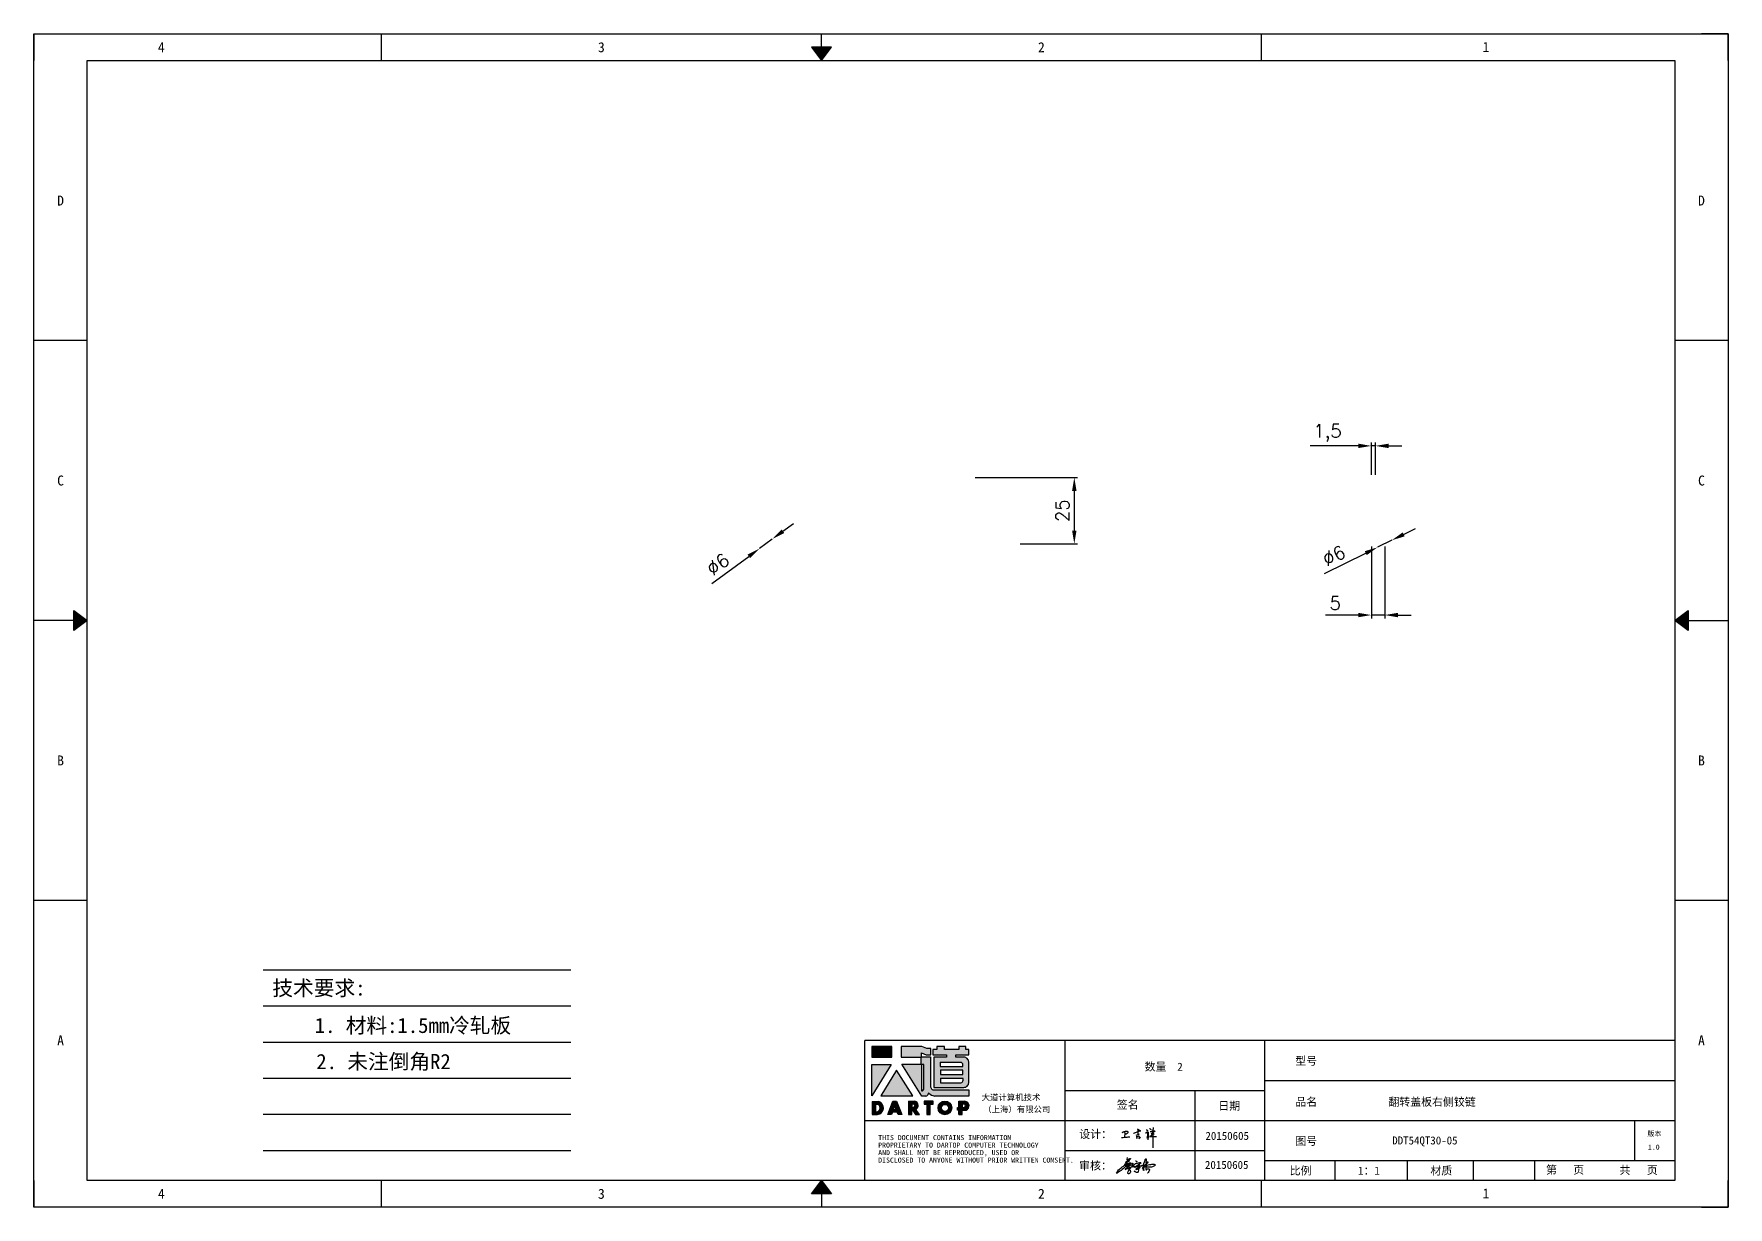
# Model space of a CAD drawing. Header units: millimetres. Extents: x 25928 to 50356, y -44172 to 20163.
# Drawn here: x 37550 to 38190, y -20400 to -19957 of the extents above; entities that cross this region are included whole.
import ezdxf
from ezdxf.enums import TextEntityAlignment as Align

# ---------------------------------------------------------------- set-up
doc = ezdxf.new("R2010")
doc.units = ezdxf.units.MM
doc.linetypes.add('DOT', pattern=[0.25, 0, -0.25])
doc.layers.add('4', color=7, linetype='Continuous')
doc.layers.add('print', color=30, linetype='Continuous')
doc.layers.add('dim', color=2, linetype='Continuous', lineweight=9)
doc.styles.add('Dartop', font='')
doc.styles.add('HZ', font='')
doc.styles.add('hzHT', font='simhei.ttf')
doc.styles.get("Standard").update_dxf_attribs({"font": 'txt', "bigfont": 'gbcbig.shx'})
doc.styles.get('Dartop').set_extended_font_data('FangSong_GB2312')
doc.styles.get('HZ').set_extended_font_data('SimSun')
doc.dimstyles.new('small', dxfattribs={"dimtxt": 5, "dimasz": 5, "dimexe": 1.25, "dimexo": 1, "dimgap": 2, "dimtad": 1, "dimtxsty": 'Standard', "dimcen": 2.5, "dimadec": 0, "dimazin": 0, "dimtfac": 1, "dimtmove": 0, "dimatfit": 3, "dimfxl": 0, "dimarcsym": 0})

# ---------------------------------------------------------------- blocks, each defined once
blk = doc.blocks.new('*D971')
at = {"layer": 'Defpoints', "color": 0}
for p in [(37828.58, -20147.43, 10.7), (37823.75, -20150.99, 10.7)]:
    blk.add_point(p, dxfattribs=at)
at = {"layer": 'dim', "color": 0, "lineweight": -2}
for p, q in [((37832.6, -20144.46), (37836.62, -20141.49)), ((37828.58, -20147.43), (37823.75, -20150.99)), ((37805.79, -20164.26), (37819.73, -20153.96))]:
    blk.add_line(p, q, dxfattribs=at)
at = {"layer": 'dim', "color": 0}
for points in [[(37832.1, -20143.79), (37833.1, -20145.13), (37828.58, -20147.43)], [(37819.24, -20153.29), (37820.23, -20154.63), (37823.75, -20150.99)]]:
    blk.add_solid(points, dxfattribs=at)
at = {"layer": 'dim', "color": 0, "insert": (37808.07, -20156.98), "char_height": 5, "attachment_point": 5, "rotation": 36.45241}
blk.add_mtext('∅6', dxfattribs=at)
blk = doc.blocks.new('*D972')
at = {"layer": 'Defpoints', "color": 0}
for p in [(37904.17, -20124.21, -10.8), (37921.17, -20149.21, -7.3), (37942.64, -20149.21)]:
    blk.add_point(p, dxfattribs=at)
at = {"layer": 'dim', "color": 0, "lineweight": -2}
for p, q in [((37905.17, -20124.21), (37943.89, -20124.21)), ((37942.64, -20129.21), (37942.64, -20144.21)), ((37922.17, -20149.21), (37943.89, -20149.21))]:
    blk.add_line(p, q, dxfattribs=at)
at = {"layer": 'dim', "color": 0}
for points in [[(37941.8, -20129.21), (37943.47, -20129.21), (37942.64, -20124.21)], [(37941.8, -20144.21), (37943.47, -20144.21), (37942.64, -20149.21)]]:
    blk.add_solid(points, dxfattribs=at)
at = {"layer": 'dim', "color": 0, "insert": (37938.14, -20136.71), "char_height": 5, "attachment_point": 5, "rotation": 90}
blk.add_mtext('25', dxfattribs=at)
blk = doc.blocks.new('*D973')
at = {"layer": 'Defpoints', "color": 0}
for p in [(38054.86, -20112.23), (38054.86, -20124.21, -674.27), (38056.36, -20124.21, -674.27)]:
    blk.add_point(p, dxfattribs=at)
at = {"layer": 'dim', "color": 0, "lineweight": -2}
for p, q in [((38049.86, -20112.23), (38031.69, -20112.23)), ((38054.86, -20123.21), (38054.86, -20110.98)), ((38056.36, -20112.23), (38054.86, -20112.23)), ((38056.36, -20123.21), (38056.36, -20110.98)), ((38061.36, -20112.23), (38066.36, -20112.23))]:
    blk.add_line(p, q, dxfattribs=at)
at = {"layer": 'dim', "color": 0}
for points in [[(38049.86, -20111.39), (38049.86, -20113.06), (38054.86, -20112.23)], [(38061.36, -20111.39), (38061.36, -20113.06), (38056.36, -20112.23)]]:
    blk.add_solid(points, dxfattribs=at)
at = {"layer": 'dim', "color": 0, "insert": (38038.27, -20107.31), "char_height": 5, "attachment_point": 5}
blk.add_mtext('1,5', dxfattribs=at)
blk = doc.blocks.new('*U862')
at = {"color": 254, "linetype": 'Continuous', "extrusion": (0, 0, -1)}
for points in [[(-17, 0.333), (-16.812, 0.25), (-17, 0.5)], [(-17, 0.333), (-17.188, 0.25), (-16.812, 0.25)], [(-17, 0.333), (-17, 0.5), (-17.188, 0.25)]]:
    blk.add_solid(points, dxfattribs=at)
blk = doc.blocks.new('*U861')
at = {"color": 254, "linetype": 'Continuous', "extrusion": (0, 0, -1)}
for points in [[(-33.167, 11), (-33, 11), (-33.25, 11.188)], [(-33.167, 11), (-33.25, 11.188), (-33.25, 10.812)], [(-33.167, 11), (-33.25, 10.812), (-33, 11)]]:
    blk.add_solid(points, dxfattribs=at)
blk = doc.blocks.new('*U863')
at = {"color": 254, "linetype": 'Continuous'}
for points in [[(17, 21.667), (17.188, 21.75), (16.812, 21.75)], [(17, 21.667), (16.812, 21.75), (17, 21.5)], [(17, 21.667), (17, 21.5), (17.188, 21.75)]]:
    blk.add_solid(points, dxfattribs=at)
blk = doc.blocks.new('*U860')
at = {"color": 254, "linetype": 'Continuous', "extrusion": (0, 0, -1)}
for points in [[(-0.833, 11), (-0.75, 10.812), (-0.75, 11.188)], [(-0.833, 11), (-0.75, 11.188), (-1, 11)], [(-0.833, 11), (-1, 11), (-0.75, 10.812)]]:
    blk.add_solid(points, dxfattribs=at)
blk = doc.blocks.new('dadao')
for p, q in [((48, 19.2), (44.9, 10.4)), ((44.9, 10.4), (51.2, 10.4)), ((51.2, 10.4), (48, 19.2))]:
    blk.add_line(p, q)
for points in [[(41.8, 121.6), (41.8, 143.7), (-0.4, 143.7), (-0.4, 121.6), (41.8, 121.6)], [(104.8, 122), (104.8, 130.3), (114.1, 126.3), (124.2, 126.3), (124.2, 139.6), (115.9, 139.6), (105.1, 143.9), (61.5, 143.9)], [(61.7, 144), (61.7, 121.3), (103.9, 121.3)], [(113.4, 38.7), (105.1, 38.7), (63, 106.5), (103.9, 106.5), (103.9, 120.9), (103.9, 121.3)], [(109.7, 53.6), (109.7, 106.2), (104.3, 106.2), (104.3, 50.4), (106.6, 50.4)], [(144.6, 94.4), (144.6, 84.8), (192, 84.8), (192, 94.1), (144.9, 94.1)], [(120.2, 45), (119.5, 45), (119.5, 44.6)], [(0, 28), (0, 0), (11.8, 0)], [(0.1, 28), (14, 28)], [(7.1, 21.8), (7.1, 6.1), (12, 6.1)], [(7.1, 21.8), (11.4, 21.8)], [(76.8, 28.2), (76.8, 0), (84.1, 0), (84.1, 11.1), (91.6, -0.1), (100.3, -0.1), (91.7, 11.1)], [(76.8, 28.2), (90.6, 28.2)], [(84, 22.7), (84, 15.3), (87.2, 15.3)], [(84, 22.7), (87.3, 22.7)], [(183.7, 0), (183.7, 9.6), (180.6, 9.6), (180.6, 14.9), (183.8, 14.9), (183.8, 28.1), (196.1, 28.1), (196.5, 28.1)], [(183.7, 0), (190.9, 0), (190.9, 9.6), (198.8, 9.6)], [(194.9, 22.3), (190.8, 22.3), (190.8, 15), (194.4, 15)]]:
    blk.add_lwpolyline(points)
blk.add_lwpolyline([(137.1, 144.2), (137.1, 137.9), (128.3, 137.9), (128.3, 126.5), (157.3, 126.5), (157.3, 121.5), (130.3, 121.5), (130.3, 57.5), (194.4, 57.5, 0.414214), (204.4, 67.5), (204.4, 111.3, 0.414214), (194.4, 121.3), (177.5, 121.3), (177.5, 126.3), (204.7, 126.3), (204.7, 137.7), (198.2, 137.7), (198.2, 143.9), (183.3, 143.9), (183.3, 138), (153, 138), (153, 144.2), (137.1, 144.2)], format="xyb", close=True)
for points in [[(104.8, 122), (123.4, 122), (123.4, 60, 0.414214), (131.4, 52), (204.8, 52), (204.8, 39.1), (131.7, 39.1)], [(144.3, 110.8), (144.3, 101.8), (192.3, 101.8), (192.3, 105.5, 0.414214), (187.3, 110.5), (144.3, 110.5)], [(144.6, 77), (144.6, 67.5), (187.6, 67.5, 0.414214), (192.6, 72.5), (192.6, 76.4), (144.6, 76.4)]]:
    blk.add_lwpolyline(points, format="xyb")
for points in [[(-0.3, 106.2), (40.4, 106.2), (-0.3, 39.7), (-0.3, 106.2)], [(51.7, 94.1), (18.4, 39.3), (86.2, 39.3)], [(43.8, 28.2), (51.8, 28.2), (62.6, -0.1), (55, -0.1), (53.2, 5), (42.9, 5), (41.1, 0), (33.6, 0)], [(110, 28.1), (110, 21.9), (116, 21.9), (116, -0.1), (123.2, -0.1), (123.2, 22), (129.2, 22), (129.2, 28.1), (110, 28.1)]]:
    blk.add_lwpolyline(points, close=True)
for radius in [14.5, 7.44]:
    blk.add_circle((154.2, 14.2), radius)
for centre, radius, start, end in [((99.2, 60.7), 12.6, 305.6399, 325.969), ((111.6, 46.7), 8.19, 282.9811, 347.6627), ((136, 61.7), 22.9, 226.7358, 259.3209), ((8.5, 13.9), 8.49, 294.2143, 69.7177), ((9.6, 14.2), 14.4, 278.6604, 72.3203), ((86.4, 19), 3.8, 282.527, 76.7196), ((88.6, 19.4), 8.95, 290.6073, 77.2124), ((193.7, 18.7), 3.8, 280.9891, 72.5513), ((195.7, 18.6), 9.51, 288.8959, 85.2442)]:
    blk.add_arc(centre, radius, start, end)
blk = doc.blocks.new('h')
for p, q in [((20768.1, -2360.9), (20773, -2359.1)), ((20769.5, -2366.9), (20769.8, -2370.6)), ((20769.8, -2370.6), (20770.9, -2378)), ((20770.9, -2378), (20771.5, -2370.6)), ((20772.4, -2369.3), (20774.9, -2367.8)), ((20773, -2359.1), (20784.1, -2355.2)), ((20773.3, -2331.8), (20775.3, -2338.7)), ((20789.1, -2340.9), (20773.5, -2331.9)), ((20775.3, -2338.7), (20775.6, -2351.2)), ((20775.6, -2351.2), (20775.5, -2357.3)), ((20782.2, -2369.2), (20780, -2377.1)), ((20780, -2377.1), (20788.3, -2371.3)), ((20780.1, -2366.4), (20780.8, -2366.4)), ((20781.9, -2367.4), (20782.2, -2369.2)), ((20845.7, -2343.5), (20848.4, -2353)), ((20848.9, -2370.3), (20847.9, -2424)), ((20848.4, -2353), (20848.9, -2370.3))]:
    blk.add_line(p, q)
for points in [[(20696.6, -2372.4, 0.002073), (20710.6, -2371.9, 0.016137), (20719.6, -2371.3, 0.008314), (20736.9, -2369.3)], [(20699.1, -2348.2, -0.029745), (20704.6, -2345.4, -0.046842), (20708.4, -2344.2, -0.00919), (20714.3, -2343, -0.018517), (20717.2, -2342.5, -0.037841), (20720.3, -2342.4, -0.039541), (20723.2, -2342.8, -0.149785), (20726, -2344.3, -0.204935), (20726.9, -2346.6, -0.074872), (20726.5, -2348.3, -0.061615), (20725.6, -2350.3, -0.034204), (20723.8, -2352.6, -0.045776), (20722.3, -2354.1, -0.054985), (20720.4, -2355.3, -0.036348), (20717.3, -2356.5, -0.067752), (20715.7, -2356.8, -0.043553), (20713.2, -2356.7)], [(20755, -2351.9, -0.024077), (20759.9, -2350.1, -0.013147), (20768.7, -2346.5, -0.00522), (20775.4, -2344.1, -0.018517), (20777.3, -2343.4, -0.008274), (20786.3, -2341, -0.039541), (20788.3, -2340.8, -0.079216), (20789.4, -2341, -0.204935)], [(20813.5, -2350.1, 0.007348), (20815.9, -2348.7, 0.008421), (20818, -2347.3, 0.009459), (20819.7, -2346.2, -0.016325), (20820.7, -2345.5, -0.173771), (20821.8, -2345.3, -0.085159), (20823.9, -2346, -0.125883), (20826, -2347.9, -0.160659), (20826.6, -2350.1, -0.010447), (20826.5, -2352.3, -0.008247), (20826.2, -2355.1, -0.002698), (20825.3, -2374, 0.001562), (20823.9, -2383.7, 0.016137)], [(20816.8, -2335, -0.053561), (20819.6, -2336.1, -0.075272), (20821.3, -2337.3, -0.005295), (20822.5, -2338.5, -0.009337), (20823.1, -2339.1, -0.026146), (20823.7, -2339.8, -0.016644), (20824.5, -2340.9)], [(20832.1, -2329.2, -0.053561), (20834.9, -2330.3, -0.075272), (20836.7, -2331.5, -0.005295), (20837.8, -2332.6, -0.009337), (20838.5, -2333.3, -0.026146), (20839, -2334, -0.016644), (20839.8, -2335.1)], [(20836, -2343.7, -0.02797), (20842.1, -2342.6, -0.048868), (20845.6, -2342.2, -0.00919), (20851.1, -2341.4, -0.018517), (20853.9, -2341.1, -0.037841), (20856.7, -2341.2, -0.039541), (20859.4, -2341.6, -0.018282), (20840.6, -2354.7, -0.000937)], [(20847.6, -2340.2, 0.021784), (20849.6, -2335.9, 0.028296), (20850.8, -2332.4, 0.008136), (20851.9, -2328.2, 0.028913), (20852.2, -2327, 0.08193), (20852.1, -2325.9, 0.075058), (20851.7, -2324.7, 0.275043)]]:
    blk.add_lwpolyline(points, format="xyb")
for points in [[(20711.3, -2343.5), (20711.3, -2343.5), (20711.5, -2355.8), (20710.7, -2368), (20710.6, -2371.9)], [(20821.5, -2350.6), (20822.4, -2359.2), (20822.2, -2364.9), (20821.7, -2369), (20821.3, -2376.3), (20823.6, -2368.5), (20827.2, -2366.3), (20829.5, -2366.3)], [(20840.6, -2354.7), (20850, -2354.7), (20855, -2354.3), (20845.9, -2361.1), (20840.5, -2364), (20833, -2367.5), (20863.2, -2367.4), (20865.9, -2367.3)]]:
    blk.add_lwpolyline(points)
for centre, radius, start, end in [((20773.7, -2371.2), 2.3, 121.9907, 163.60158), ((20787.5, -2406), 40.3, 100.61827, 108.24823), ((20780.8, -2367.6), 1.15, 9.4675, 90)]:
    blk.add_arc(centre, radius, start, end)
blk = doc.blocks.new('*D976')
at = {"layer": 'Defpoints', "color": 0}
for p in [(38054.86, -20149.21, -664.09), (38059.86, -20149.21, -664.09), (38054.86, -20176.13)]:
    blk.add_point(p, dxfattribs=at)
at = {"layer": 'dim', "color": 0, "lineweight": -2}
for p, q in [((38054.86, -20150.21), (38054.86, -20177.38)), ((38059.86, -20150.21), (38059.86, -20177.38)), ((38049.86, -20176.13), (38037.52, -20176.13)), ((38059.86, -20176.13), (38054.86, -20176.13)), ((38064.86, -20176.13), (38069.86, -20176.13))]:
    blk.add_line(p, q, dxfattribs=at)
at = {"layer": 'dim', "color": 0}
for points in [[(38049.86, -20175.3), (38049.86, -20176.96), (38054.86, -20176.13)], [(38064.86, -20175.3), (38064.86, -20176.96), (38059.86, -20176.13)]]:
    blk.add_solid(points, dxfattribs=at)
at = {"layer": 'dim', "color": 0, "insert": (38041.19, -20171.63), "char_height": 5, "attachment_point": 5}
blk.add_mtext('5', dxfattribs=at)
blk = doc.blocks.new('*D977')
at = {"layer": 'Defpoints', "color": 0}
for p in [(38062.54, -20147.88, -747.09), (38057.17, -20150.54, -747.09)]:
    blk.add_point(p, dxfattribs=at)
at = {"layer": 'dim', "color": 0, "lineweight": -2}
for p, q in [((38062.54, -20147.88), (38057.17, -20150.54)), ((38067.02, -20145.65), (38071.5, -20143.43)), ((38037.16, -20160.47), (38052.69, -20152.77))]:
    blk.add_line(p, q, dxfattribs=at)
at = {"layer": 'dim', "color": 0}
for points in [[(38066.65, -20144.91), (38067.39, -20146.4), (38062.54, -20147.88)], [(38052.32, -20152.02), (38053.06, -20153.51), (38057.17, -20150.54)]]:
    blk.add_solid(points, dxfattribs=at)
at = {"layer": 'dim', "color": 0, "insert": (38040.69, -20153.7), "char_height": 5, "attachment_point": 5, "rotation": 26.39106}
blk.add_mtext('∅6', dxfattribs=at)
blk = doc.blocks.new('CAIYUQIANG')
for p, q in [((27648.2, -25062.5), (27649.9, -25061)), ((27649.9, -25061), (27651.9, -25059.4)), ((27651.9, -25059.4), (27654.7, -25057.2)), ((27654.7, -25057.2), (27656.5, -25055.9)), ((27656.5, -25055.9), (27658.3, -25054.6)), ((27659.8, -25060.4), (27656.6, -25063.3)), ((27658.3, -25054.6), (27659.6, -25053.7)), ((27659.6, -25053.7), (27662.2, -25052.1)), ((27660.6, -25059.8), (27659.8, -25060.4)), ((27663.6, -25056.9), (27660.6, -25059.8)), ((27662.2, -25052.1), (27664.9, -25050.5)), ((27662.9, -25048.8), (27669.7, -25045.8)), ((27663.2, -25048.6), (27662.9, -25048.8)), ((27663.6, -25048.1), (27663.2, -25048.6)), ((27665.3, -25046.6), (27663.6, -25048.1)), ((27666.3, -25053.5), (27663.6, -25056.9)), ((27664.9, -25050.5), (27668.5, -25048.7)), ((27667.5, -25060.4), (27664.9, -25062)), ((27667.4, -25044.9), (27665.3, -25046.6)), ((27675.7, -25037.4), (27665.9, -25043)), ((27665.9, -25043), (27677.3, -25038.1)), ((27668.2, -25051.4), (27666.3, -25053.5)), ((27670.6, -25042.2), (27667.4, -25044.9)), ((27670.3, -25058.4), (27667.5, -25060.4)), ((27667.7, -25061.6), (27670.5, -25060.2)), ((27670.9, -25048.6), (27668.2, -25051.4)), ((27668.5, -25048.7), (27673.6, -25046.3)), ((27668.6, -25056), (27674.9, -25053.6)), ((27672.1, -25054.2), (27668.6, -25056)), ((27670.4, -25028.6), (27669.5, -25034.5)), ((27669.5, -25034.5), (27670.5, -25036.5)), ((27669.7, -25045.8), (27671.3, -25045.2)), ((27672, -25057.1), (27670.3, -25058.4)), ((27670.5, -25036.5), (27674.7, -25033.4)), ((27670.5, -25060.2), (27673.3, -25059)), ((27677.3, -25038.1), (27670.6, -25042.2)), ((27671.5, -25047.3), (27670.9, -25048.6)), ((27671.2, -25051), (27679.4, -25049.8)), ((27674.1, -25050.1), (27671.2, -25051)), ((27671.3, -25045.2), (27672.1, -25045.7)), ((27672.1, -25046.2), (27671.5, -25047.3)), ((27672.5, -25060.1), (27671.9, -25060.4)), ((27671.9, -25060.4), (27674.3, -25061.5)), ((27673.8, -25055.8), (27672, -25057.1)), ((27672.1, -25045.7), (27672.1, -25046.2)), ((27675.9, -25052.3), (27672.1, -25054.2)), ((27673.8, -25059.6), (27672.5, -25060.1)), ((27673.3, -25059), (27675.5, -25058)), ((27673.6, -25046.3), (27677.4, -25044.5)), ((27676.2, -25054), (27673.8, -25055.8)), ((27675.2, -25059.1), (27673.8, -25059.6)), ((27676.5, -25048.8), (27674.1, -25050.1)), ((27674.7, -25033.4), (27678, -25031.9)), ((27674.9, -25053.6), (27676.8, -25053.2)), ((27677.8, -25058), (27675.2, -25059.1)), ((27675.5, -25058), (27677.9, -25056.9)), ((27679.9, -25033), (27675.7, -25037.4)), ((27678.6, -25051.7), (27675.9, -25052.3)), ((27677.2, -25053.4), (27676.2, -25054)), ((27679.1, -25047.4), (27676.5, -25048.8)), ((27676.8, -25053.2), (27677.2, -25053.4)), ((27677.4, -25044.5), (27680, -25043.8)), ((27677.5, -25061.9), (27679.6, -25059.6)), ((27679, -25057.7), (27677.8, -25058)), ((27677.9, -25056.9), (27680, -25056.9)), ((27678, -25031.9), (27679.7, -25031.6)), ((27683.3, -25050.5), (27678.6, -25051.7)), ((27680, -25057.5), (27679, -25057.7)), ((27680.6, -25045.9), (27679.1, -25047.4)), ((27679.4, -25049.8), (27681.5, -25049.6)), ((27679.6, -25059.6), (27680.6, -25058.4)), ((27679.7, -25031.6), (27680.1, -25032.2)), ((27680.1, -25032.2), (27679.9, -25033)), ((27680, -25043.8), (27681.2, -25043.8)), ((27680, -25056.9), (27680.5, -25057.1)), ((27680.5, -25057.1), (27680, -25057.5)), ((27681.2, -25044.7), (27680.6, -25045.9)), ((27680.6, -25058.4), (27681.3, -25057.6)), ((27681.2, -25043.8), (27681.2, -25044.7)), ((27681.3, -25057.6), (27682.9, -25055.7)), ((27681.5, -25049.6), (27682.7, -25049.7)), ((27682.7, -25049.7), (27683.3, -25050.5)), ((27682.9, -25055.7), (27683.9, -25054.7)), ((27683.9, -25054.7), (27684.6, -25054)), ((27684.6, -25054), (27685.6, -25053.1)), ((27685.6, -25053.1), (27686, -25048.7)), ((27686, -25048.7), (27686.1, -25046.8)), ((27686.1, -25046.8), (27686.2, -25045.4)), ((27686.2, -25045.4), (27686.3, -25045)), ((27686.3, -25045), (27686.6, -25045)), ((27686.6, -25045), (27686.7, -25045.1)), ((27686.7, -25045.1), (27686.9, -25049.2)), ((27686.9, -25049.2), (27686.9, -25051.7)), ((27686.9, -25051.7), (27686.9, -25054.8)), ((27686.9, -25054.8), (27686.9, -25055.8)), ((27686.9, -25055.8), (27687, -25056.5)), ((27687, -25056.5), (27687.2, -25056.9)), ((27687.2, -25056.9), (27687.5, -25056.9)), ((27687.5, -25056.9), (27687.8, -25056.5)), ((27687.8, -25056.5), (27688, -25055.9)), ((27688, -25055.9), (27688.6, -25054.6)), ((27688.6, -25054.6), (27689.1, -25053.3)), ((27689.1, -25053.3), (27689.5, -25052.1)), ((27689.5, -25052.1), (27690.2, -25050.1)), ((27690.2, -25050.1), (27690.5, -25049.4)), ((27690.5, -25049.4), (27691.2, -25048.7)), ((27691.2, -25048.7), (27693.8, -25046.9)), ((27692.5, -25055.7), (27691.9, -25055.8)), ((27691.9, -25055.8), (27691.9, -25056.2)), ((27691.9, -25056.2), (27693.4, -25056.2)), ((27693.9, -25055.2), (27692.5, -25055.7)), ((27693.4, -25056.2), (27695.2, -25055.9)), ((27693.8, -25046.9), (27694.7, -25046.4)), ((27697.3, -25053.7), (27693.9, -25055.2)), ((27694.7, -25046.4), (27695.8, -25045.9)), ((27695.2, -25055.9), (27696.4, -25055.5)), ((27696.5, -25061.2), (27695.5, -25062.1)), ((27695.8, -25045.9), (27698.2, -25045)), ((27696.4, -25055.5), (27698.6, -25054.5)), ((27698, -25059.9), (27696.5, -25061.2)), ((27700.1, -25052.2), (27697.3, -25053.7)), ((27700.7, -25057.4), (27698, -25059.9)), ((27698.2, -25045), (27699.9, -25044.7)), ((27698.6, -25054.5), (27700.1, -25053.8)), ((27698.7, -25062.4), (27701.9, -25060.7)), ((27699.9, -25044.7), (27702.8, -25044)), ((27703.1, -25050.1), (27700.1, -25052.2)), ((27700.1, -25053.8), (27701.4, -25053.2)), ((27703.2, -25055.4), (27700.7, -25057.4)), ((27701.4, -25053.2), (27703, -25052.5)), ((27701.9, -25060.7), (27705, -25058.6)), ((27702.8, -25044), (27704.8, -25043.7)), ((27703, -25052.5), (27704.6, -25051.8)), ((27703.4, -25059.2), (27703, -25063.9)), ((27705.3, -25048.2), (27703.1, -25050.1)), ((27705.1, -25053.8), (27703.2, -25055.4)), ((27703.5, -25058.1), (27703.4, -25059.2)), ((27703.9, -25057), (27703.5, -25058.1)), ((27704.3, -25056.3), (27703.9, -25057)), ((27704.9, -25055.3), (27704.3, -25056.3)), ((27704.6, -25051.8), (27705.9, -25051.1)), ((27704.8, -25043.7), (27707, -25043.4)), ((27705.1, -25055), (27704.9, -25055.3)), ((27705, -25058.6), (27706.4, -25057.7)), ((27706, -25052.8), (27705.1, -25053.8)), ((27706.3, -25055), (27705.1, -25055)), ((27708, -25045.9), (27705.3, -25048.2)), ((27705.9, -25051.1), (27706.4, -25051.1)), ((27706.6, -25051.6), (27706, -25052.8)), ((27706.8, -25055.3), (27706.3, -25055)), ((27706.4, -25051.1), (27706.6, -25051.6)), ((27706.4, -25057.7), (27707.4, -25057)), ((27707.5, -25055.8), (27706.8, -25055.3)), ((27707, -25043.4), (27708, -25043.4)), ((27707.4, -25057), (27707.8, -25056.8)), ((27707.8, -25056.8), (27707.5, -25055.8)), ((27708, -25043.4), (27709, -25043.5)), ((27710.1, -25044), (27708, -25045.9)), ((27709, -25043.5), (27709.7, -25043.8)), ((27709.7, -25043.8), (27710.1, -25044)), ((27710, -25054.2), (27711.2, -25052.7)), ((27711.2, -25052.7), (27712.6, -25051.4)), ((27712.6, -25051.4), (27713.4, -25050.9)), ((27713.4, -25050.9), (27714.2, -25050.8)), ((27713.7, -25060.6), (27714.5, -25059.1)), ((27714, -25059.3), (27713.7, -25060.1)), ((27713.7, -25060.1), (27713.7, -25060.6)), ((27714.3, -25058.6), (27714, -25059.3)), ((27714.2, -25050.8), (27715, -25050.8)), ((27715, -25056.9), (27714.3, -25058.6)), ((27714.5, -25059.1), (27715.1, -25058.3)), ((27715, -25050.8), (27715.4, -25050.8)), ((27715.5, -25055.4), (27715, -25056.9)), ((27715.1, -25058.3), (27715.6, -25057.9)), ((27715.4, -25050.8), (27715.6, -25051)), ((27715.9, -25053.9), (27715.5, -25055.4)), ((27715.6, -25051), (27715.8, -25051.2)), ((27715.6, -25057.9), (27716.2, -25057.8)), ((27715.8, -25051.2), (27715.9, -25051.2)), ((27715.9, -25051.2), (27716, -25051.4)), ((27716, -25053.3), (27715.9, -25053.9)), ((27716, -25051.4), (27716, -25051.4)), ((27716, -25051.4), (27716, -25051.5)), ((27716, -25051.5), (27716.1, -25051.6)), ((27716.1, -25052.4), (27716, -25053.3)), ((27716.1, -25051.6), (27716.1, -25051.8)), ((27716.1, -25051.8), (27716.1, -25052.4)), ((27716.2, -25057.8), (27716.9, -25057.9)), ((27716.8, -25062.6), (27717, -25060.1)), ((27716.9, -25057.9), (27717.2, -25058.1)), ((27717, -25060.1), (27717.1, -25058.6)), ((27717.1, -25058.6), (27717.2, -25057.5)), ((27717.2, -25057.5), (27717.7, -25052.4)), ((27717.2, -25058.1), (27717.6, -25058.7)), ((27717.6, -25058.7), (27717.6, -25060.8)), ((27717.6, -25060.8), (27717.6, -25062.5)), ((27717.7, -25050), (27718.5, -25046)), ((27717.7, -25052.4), (27717.7, -25050)), ((27718.5, -25046), (27720.2, -25040.9)), ((27719, -25056.7), (27720.6, -25055.2)), ((27719, -25056.7), (27720.6, -25055.4)), ((27720.6, -25055.4), (27719, -25056.7)), ((27719.4, -25056.1), (27719, -25056.7)), ((27720.3, -25054.8), (27719.4, -25056.1)), ((27720.2, -25040.9), (27720.7, -25039.5)), ((27721, -25053.7), (27720.3, -25054.8)), ((27720.6, -25055.2), (27721.9, -25054.1)), ((27720.7, -25039.5), (27721.2, -25038)), ((27722.6, -25051.2), (27721, -25053.7)), ((27721.2, -25038), (27721.6, -25036.6)), ((27721.6, -25036.6), (27722.4, -25034.9)), ((27721.8, -25052.4), (27722.1, -25051.2)), ((27721.9, -25054.1), (27721.8, -25052.4)), ((27721.9, -25054.1), (27723.5, -25052.8)), ((27722.2, -25054.5), (27721.9, -25054.1)), ((27722.1, -25051.2), (27722.6, -25049.3)), ((27723.2, -25055.7), (27722.2, -25054.5)), ((27722.4, -25034.9), (27723.3, -25033.3)), ((27722.6, -25049.3), (27723.4, -25048.2)), ((27723.9, -25049.1), (27722.6, -25051.2)), ((27725.1, -25056.1), (27723.2, -25055.7)), ((27723.3, -25033.3), (27723.8, -25032.7)), ((27723.4, -25048.2), (27724, -25048.2)), ((27723.5, -25052.8), (27725.7, -25051.8)), ((27723.8, -25032.7), (27724.4, -25032.7)), ((27724.9, -25047.9), (27723.9, -25049.1)), ((27724.2, -25041.9), (27724, -25042.9)), ((27724, -25042.9), (27724, -25043.8)), ((27724, -25043.8), (27724.5, -25044.5)), ((27724, -25048.2), (27725, -25049.3)), ((27724.3, -25057.3), (27724.1, -25059.8)), ((27724.1, -25059.8), (27724.2, -25062.5)), ((27724.7, -25038.7), (27724.2, -25041.9)), ((27724.8, -25054.3), (27724.3, -25057.3)), ((27724.3, -25057.3), (27724.3, -25057.3)), ((27724.4, -25032.7), (27724.8, -25033.4)), ((27724.5, -25044.5), (27724.9, -25044.1)), ((27726, -25051.7), (27724.6, -25052.3)), ((27724.6, -25052.3), (27724.8, -25054.3)), ((27724.9, -25037.3), (27724.7, -25038.7)), ((27724.8, -25033.4), (27725.1, -25034.5)), ((27725.1, -25035.4), (27724.9, -25037.3)), ((27724.9, -25044.1), (27726.2, -25043.2)), ((27726.1, -25047), (27724.9, -25047.9)), ((27725, -25049.3), (27726, -25051.7)), ((27725.1, -25034.5), (27725.1, -25035.4)), ((27728.6, -25056.9), (27725.1, -25056.1)), ((27725.7, -25051.8), (27728.1, -25050.8)), ((27727.7, -25045.8), (27726.1, -25047)), ((27726.2, -25043.2), (27727.3, -25042.5)), ((27727.3, -25042.5), (27728.7, -25041.6)), ((27728.8, -25044.9), (27727.7, -25045.8)), ((27728.1, -25050.8), (27730.4, -25049.9)), ((27731.5, -25056.9), (27728.6, -25056.9)), ((27728.7, -25041.6), (27729.4, -25041.6)), ((27729.8, -25043.2), (27728.8, -25044.9)), ((27729.4, -25041.6), (27729.8, -25042.2)), ((27729.8, -25042.2), (27729.8, -25043.2)), ((27730.4, -25049.9), (27734.3, -25049)), ((27734.6, -25056.9), (27731.5, -25056.9)), ((27734.3, -25049), (27736.4, -25048.5)), ((27736.4, -25056.9), (27734.6, -25056.9)), ((27736.4, -25048.5), (27738, -25048.5)), ((27737.5, -25056.9), (27736.4, -25056.9)), ((27739.9, -25056.2), (27737.5, -25056.9)), ((27738, -25048.5), (27741.4, -25048.2)), ((27742.8, -25055.5), (27739.9, -25056.2)), ((27741.4, -25048.2), (27743.3, -25048.1)), ((27745.3, -25054.8), (27742.8, -25055.5)), ((27743.3, -25048.1), (27745.9, -25048.1)), ((27747, -25053.9), (27745.3, -25054.8)), ((27745.9, -25048.1), (27747.9, -25048.3)), ((27749, -25052.8), (27747, -25053.9)), ((27747.9, -25048.3), (27749.6, -25048.7)), ((27749.8, -25051.7), (27749, -25052.8)), ((27749.6, -25048.7), (27750.5, -25049.8)), ((27750.6, -25050.8), (27749.8, -25051.7)), ((27750.5, -25049.8), (27750.6, -25050.8)), ((27639.2, -25074.1), (27639.8, -25072.4)), ((27640.1, -25074.1), (27639.2, -25074.1)), ((27639.8, -25072.4), (27641, -25070.5)), ((27641.8, -25073.4), (27640.1, -25074.1)), ((27641, -25070.5), (27642.4, -25068.7)), ((27643.4, -25072.1), (27641.8, -25073.4)), ((27642.4, -25068.7), (27644.1, -25066.6)), ((27645.7, -25070.6), (27643.4, -25072.1)), ((27644.1, -25066.6), (27646.1, -25064.4)), ((27649.4, -25068), (27645.7, -25070.6)), ((27646.1, -25064.4), (27648.2, -25062.5)), ((27653.3, -25065.6), (27649.4, -25068)), ((27656.6, -25063.3), (27653.3, -25065.6)), ((27664.9, -25062.9), (27667.7, -25061.6)), ((27664.9, -25062), (27664.9, -25062.9)), ((27672.7, -25072.4), (27673.6, -25068.9)), ((27672.7, -25073.7), (27672.7, -25072.4)), ((27672.9, -25074.4), (27672.7, -25073.7)), ((27673.5, -25075.1), (27672.9, -25074.4)), ((27674.1, -25075.4), (27673.5, -25075.1)), ((27673.6, -25068.9), (27674.3, -25066.8)), ((27675, -25075.4), (27674.1, -25075.4)), ((27674.3, -25061.5), (27677.2, -25063.7)), ((27674.3, -25066.8), (27675.3, -25065)), ((27676.4, -25074.9), (27675, -25075.4)), ((27675.3, -25065), (27676.4, -25063.4)), ((27676.4, -25063.4), (27677.5, -25061.9)), ((27677.2, -25074.4), (27676.4, -25074.9)), ((27677.2, -25063.7), (27678.8, -25065.4)), ((27678.3, -25073.5), (27677.2, -25074.4)), ((27679.1, -25072.5), (27678.3, -25073.5)), ((27678.8, -25065.4), (27679.4, -25066.6)), ((27679.8, -25071), (27679.1, -25072.5)), ((27679.4, -25066.6), (27679.9, -25067.9)), ((27680, -25070), (27679.8, -25071)), ((27679.9, -25067.9), (27680, -25069)), ((27680, -25069), (27680, -25070)), ((27691, -25067.9), (27690.7, -25067.5)), ((27691.8, -25068.5), (27691, -25067.9)), ((27692.9, -25069.4), (27691.8, -25068.5)), ((27694, -25070.3), (27692.9, -25069.4)), ((27695.5, -25070.9), (27694, -25070.3)), ((27695.5, -25062.1), (27695, -25062.5)), ((27695, -25062.5), (27695, -25062.8)), ((27695, -25062.8), (27695.4, -25063)), ((27695.4, -25063), (27696.6, -25063)), ((27697.1, -25071.4), (27695.5, -25070.9)), ((27696.6, -25063), (27698.7, -25062.4)), ((27699, -25071.4), (27697.1, -25071.4)), ((27700.5, -25071.4), (27699, -25071.4)), ((27701.7, -25070.7), (27700.5, -25071.4)), ((27702.4, -25068.8), (27701.7, -25070.7)), ((27702.9, -25065), (27702.4, -25068.8)), ((27703, -25063.9), (27702.9, -25065)), ((27716.6, -25063.7), (27716.8, -25062.6)), ((27716.6, -25064.9), (27716.6, -25063.7)), ((27717, -25065.4), (27716.6, -25064.9)), ((27718.3, -25066.4), (27717, -25065.4)), ((27717.6, -25062.5), (27717.7, -25064.3)), ((27717.7, -25064.3), (27717.7, -25065.5)), ((27717.7, -25065.5), (27718.3, -25066.4)), ((27724.2, -25062.5), (27724.5, -25063.9)), ((27724.5, -25063.9), (27726.1, -25063.8)), ((27726.1, -25063.8), (27727.2, -25062.4)), ((27727.2, -25062.4), (27728.7, -25061.7)), ((27728.7, -25061.7), (27730.6, -25061.7)), ((27729.9, -25073.7), (27728.8, -25073.7)), ((27730.7, -25072), (27729.9, -25073.7)), ((27730.6, -25061.7), (27732.5, -25061.7)), ((27732.4, -25068.5), (27730.7, -25072)), ((27733.1, -25067), (27732.4, -25068.5)), ((27732.5, -25061.7), (27734, -25062.9)), ((27734, -25064.2), (27733.1, -25067)), ((27734, -25062.9), (27734, -25064.2))]:
    blk.add_line(p, q)
blk.add_lwpolyline([(27694.2, -25038.4, -0.053561), (27695.8, -25039, -0.075272), (27696.8, -25039.7, -0.005295), (27697.5, -25040.4, -0.009337), (27697.9, -25040.8, -0.026146), (27698.2, -25041.2, -0.016644), (27698.7, -25041.9)], format="xyb")

msp = doc.modelspace()

# ---------------------------------------------------------------- hatches: boundary and pattern name
for points in [[(37873.723, -20339.159), (37866.189, -20339.159), (37866.189, -20343.095), (37873.723, -20343.095)], [(37873.481, -20345.849), (37866.21, -20345.849), (37866.21, -20357.721)], [(37875.496, -20348.004), (37869.552, -20357.8), (37881.655, -20357.8)], [(37889.34, -20359.804), (37885.901, -20359.804), (37885.901, -20360.895), (37886.974, -20360.895), (37886.974, -20364.828), (37888.259, -20364.828), (37888.259, -20360.893), (37889.34, -20360.893)]]:
    msp.add_hatch(color=0).paths.add_polyline_path(points)
h = msp.add_hatch(color=0)
h.paths.add_polyline_path([(37884.982, -20341.551), (37886.644, -20342.27), (37888.442, -20342.27), (37888.442, -20339.89), (37886.959, -20339.89), (37885.027, -20339.127), (37877.283, -20339.127), (37877.283, -20343.151), (37884.817, -20343.151), (37884.817, -20343.232), (37884.817, -20345.804), (37877.511, -20345.804), (37885.026, -20357.898), (37886.514, -20357.898, 0.2793748), (37887.601, -20356.842), (37887.601, -20356.786), (37887.732, -20356.786, 0.1431454), (37889.78, -20357.829), (37902.839, -20357.829), (37902.839, -20355.535), (37889.725, -20355.535, -0.4142136), (37888.296, -20354.107), (37888.296, -20343.024), (37884.982, -20343.024)])
h.paths.add_polyline_path([(37884.893, -20345.856), (37885.851, -20345.856), (37885.851, -20355.242, -0.0889357), (37885.296, -20355.813), (37884.89, -20355.813)], flags=16)
h = msp.add_hatch(color=0)
h.paths.add_polyline_path([(37902.816, -20340.223), (37901.655, -20340.223), (37901.655, -20339.118), (37898.999, -20339.118), (37898.999, -20340.168), (37893.577, -20340.168), (37893.577, -20339.063), (37890.737, -20339.063), (37890.737, -20340.189), (37889.168, -20340.189), (37889.168, -20342.226), (37894.346, -20342.226), (37894.346, -20343.127), (37889.521, -20343.127), (37889.521, -20354.537), (37900.976, -20354.537, 0.4142136), (37902.761, -20352.752), (37902.761, -20344.938, 0.4142136), (37900.976, -20343.153), (37897.948, -20343.153), (37897.948, -20342.268), (37902.816, -20342.268)])
h.paths.add_polyline_path([(37899.711, -20345.087, -0.4142136), (37900.603, -20345.98), (37900.603, -20346.634), (37892.028, -20346.634), (37892.028, -20345.087)], flags=16)
h.paths.add_polyline_path([(37900.548, -20348.016), (37900.548, -20349.674), (37892.083, -20349.674), (37892.083, -20348.016)], flags=16)
h.paths.add_polyline_path([(37900.659, -20351.166), (37900.659, -20351.876, -0.4142136), (37899.766, -20352.769), (37892.083, -20352.769), (37892.083, -20351.166)], flags=16)
h = msp.add_hatch(color=0)
h.paths.add_polyline_path([(37868.758, -20359.822), (37866.263, -20359.822), (37866.263, -20364.813), (37868.364, -20364.813, 0.7930159)])
h.paths.add_polyline_path([(37868.401, -20363.72), (37867.529, -20363.72), (37867.529, -20360.915), (37868.305, -20360.915, -0.6713609)], flags=16)
h = msp.add_hatch(color=0)
h.paths.add_polyline_path([(37875.515, -20359.781), (37874.091, -20359.781), (37872.261, -20364.818), (37873.609, -20364.818), (37873.926, -20363.925), (37875.753, -20363.925), (37876.077, -20364.829), (37877.437, -20364.829)])
h.paths.add_polyline_path([(37875.404, -20362.963), (37874.272, -20362.963), (37874.828, -20361.38)], flags=16)
h = msp.add_hatch(color=0)
h.paths.add_polyline_path([(37882.434, -20359.785), (37879.981, -20359.785), (37879.981, -20364.821), (37881.278, -20364.821), (37881.278, -20362.824), (37882.61, -20364.839), (37884.177, -20364.839), (37882.643, -20362.837, 0.7440549)])
h.paths.add_polyline_path([(37881.266, -20362.079), (37881.266, -20360.756), (37881.845, -20360.756, -0.796809), (37881.837, -20362.079)], flags=16)
h = msp.add_hatch(color=0)
h.paths.add_polyline_path([(37891.21, -20362.285, 1), (37896.382, -20362.285, 1)])
h.paths.add_polyline_path([(37895.124, -20362.285, -1), (37892.467, -20362.285, -1)], flags=16)
h = msp.add_hatch(color=0)
h.paths.add_polyline_path([(37901.342, -20359.797), (37901.268, -20359.797), (37899.081, -20359.797), (37899.081, -20362.147), (37898.5, -20362.147), (37898.5, -20363.101), (37899.071, -20363.101), (37899.071, -20364.812), (37900.348, -20364.812), (37900.348, -20363.094), (37901.751, -20363.094, 0.8123038)])
h.paths.add_polyline_path([(37900.329, -20362.14), (37900.329, -20360.826), (37901.056, -20360.826, -0.7782134), (37900.981, -20362.14)], flags=16)

# ---------------------------------------------------------------- linework, layer by layer
at = {"color": 0, "linetype": 'DOT'}
for p, q in [((37549.699, -19956.602), (38179.492, -19956.602)), ((37549.699, -20389.698), (37549.699, -19966.674)), ((38189.564, -19966.674), (38189.564, -20389.698)), ((38179.492, -20399.77), (37549.699, -20399.77))]:
    msp.add_line(p, q, dxfattribs=at)
at = {"color": 0}
for p, q in [((37549.699, -19956.602), (37549.699, -19966.674)), ((37680.927, -19966.674), (37680.927, -19956.602)), ((37847.116, -19961.638), (37847.116, -19956.602)), ((38013.304, -19966.674), (38013.304, -19956.602)), ((38189.564, -19956.602), (38179.492, -19956.602)), ((38189.564, -19966.674), (38189.564, -19956.602)), ((37569.843, -20389.698), (37569.843, -19966.674)), ((37569.843, -19966.674), (38169.42, -19966.674)), ((38169.42, -19966.674), (38169.42, -20389.698)), ((37569.843, -20072.43), (37549.699, -20072.43)), ((38189.564, -20072.43), (38169.42, -20072.43)), ((37564.807, -20178.186), (37549.699, -20178.186)), ((38174.456, -20178.186), (38189.564, -20178.186)), ((37569.843, -20283.942), (37549.699, -20283.942)), ((38189.564, -20283.942), (38169.42, -20283.942)), ((38169.42, -20336.82), (37863.483, -20336.82)), ((37863.483, -20389.698), (37863.483, -20336.82)), ((37939.023, -20336.82), (37939.023, -20389.698)), ((38014.563, -20389.698), (38014.563, -20336.82)), ((38014.563, -20351.928), (38169.42, -20351.928)), ((37939.023, -20355.705), (38014.563, -20355.705)), ((37988.124, -20355.705), (37988.124, -20389.698)), ((37863.483, -20367.036), (37939.023, -20367.036)), ((37939.023, -20367.036), (38169.42, -20367.036)), ((38154.312, -20382.144), (38154.312, -20367.036)), ((37939.023, -20378.367), (38014.563, -20378.367)), ((38014.563, -20382.144), (38169.42, -20382.144)), ((38041.14, -20389.698), (38041.14, -20382.144)), ((38068.529, -20389.698), (38068.529, -20382.144)), ((38093.428, -20389.698), (38093.428, -20382.144)), ((38116.542, -20389.698), (38116.542, -20382.144)), ((37549.699, -20389.698), (37549.699, -20399.77)), ((38169.42, -20389.698), (37569.843, -20389.698)), ((37680.927, -20399.77), (37680.927, -20389.698)), ((38013.304, -20399.77), (38013.304, -20389.698)), ((38189.564, -20399.77), (38189.564, -20389.698)), ((37847.116, -20394.734), (37847.116, -20399.77)), ((38179.492, -20399.77), (38189.564, -20399.77))]:
    msp.add_line(p, q, dxfattribs=at)
for points in [[(37847.116, -19966.674), (37850.893, -19961.638), (37843.339, -19961.638), (37847.116, -19966.674)], [(37569.843, -20178.186), (37564.807, -20181.963), (37564.807, -20174.409), (37569.843, -20178.186)], [(38169.42, -20178.186), (38174.456, -20174.409), (38174.456, -20181.963), (38169.42, -20178.186)], [(37847.116, -20389.698), (37850.893, -20394.734), (37843.339, -20394.734), (37847.116, -20389.698)]]:
    msp.add_lwpolyline(points, close=True, dxfattribs=at)
at = {"layer": 'Defpoints'}
for p, q in [((37636.242, -20310.111), (37752.502, -20310.111)), ((37636.242, -20323.761), (37752.502, -20323.761)), ((37636.242, -20323.761), (37752.502, -20323.761)), ((37636.242, -20337.411), (37752.502, -20337.411)), ((37636.242, -20351.061), (37752.502, -20351.061)), ((37636.242, -20364.711), (37752.502, -20364.711)), ((37636.242, -20378.361), (37752.502, -20378.361))]:
    msp.add_line(p, q, dxfattribs=at)
at = {"layer": 'print'}
msp.add_lwpolyline([(37549.699, -19956.602), (38189.564, -19956.602), (38189.564, -20399.77), (37549.699, -20399.77)], close=True, dxfattribs=at)

# ---------------------------------------------------------------- block references
at = {"color": 0, "linetype": 'Continuous', "xscale": 20.14402654906928, "yscale": 20.14402654921842, "zscale": 20.14402654921862}
for name, p in [('*U863', (37504.667, -20399.77)), ('*U860', (37549.699, -20399.77)), ('*U861', (37504.667, -20399.77)), ('*U862', (37504.667, -20399.77))]:
    msp.add_blockref(name, p, dxfattribs=at)
at = {"color": 0}
for name, p, xscale, yscale, zscale in [('dadao', (37866.263, -20364.813), 0.1785493262164481, 0.178549326230053, 0.1785493262317104), ('h', (36357.068, -20189.636), 0.07747410198493163, 0.07747410198530816, 0.07747410198528001)]:
    msp.add_blockref(name, p, dxfattribs=dict(at, xscale=xscale, yscale=yscale, zscale=zscale))
at = {"xscale": 0.132, "yscale": 0.132, "zscale": 0.132}
msp.add_blockref('CAIYUQIANG', (34310.1, -17077.221), dxfattribs=at)

# ---------------------------------------------------------------- texts
at = {"color": 0}
for s, height, style, p in [('4', 3.777, 'Dartop', (37597.833, -19961.638)), ('3', 3.777, 'Dartop', (37764.022, -19961.638)), ('2', 3.777, 'Dartop', (37930.21, -19961.638)), ('1', 3.777, 'Dartop', (38098.12, -19961.518)), ('D', 3.777, 'Dartop', (37559.771, -20019.552)), ('D', 3.777, 'Dartop', (38179.492, -20019.552)), ('C', 3.777, 'Dartop', (37559.771, -20125.308)), ('C', 3.777, 'Dartop', (38179.492, -20125.308)), ('B', 3.777, 'Dartop', (37559.771, -20231.064)), ('B', 3.777, 'Dartop', (38179.492, -20231.064)), ('A', 3.777, 'Dartop', (37559.771, -20336.82)), ('A', 3.777, 'Dartop', (38179.492, -20336.82)), ('数量  2', 3.0216, 'hzHT', (37976.387, -20346.725)), ('型号', 3.0216, 'hzHT', (38030.24, -20344.506)), ('签名', 3.0216, 'hzHT', (37962.813, -20361.125)), ('日期', 3.0216, 'hzHT', (38001.154, -20361.497)), ('品名', 3.0216, 'hzHT', (38030.24, -20360.018)), ('翻转盖板右侧铰链', 3.0216, 'hzHT', (38077.747, -20360.018)), ('20150605', 3.0216, 'hzHT', (38000.378, -20372.856)), ('图号', 3.0216, 'hzHT', (38030.24, -20374.787)), ('DDT54QT30-05', 3.0216, 'hzHT', (38075.048, -20374.59)), ('版本', 1.8885, 'hzHT', (38161.721, -20372.05)), ('1.0', 1.8885, 'Dartop', (38161.493, -20377.097)), ('20150605', 3.0216, 'hzHT', (38000.199, -20383.82)), ('比例', 3.0216, 'hzHT', (38028.133, -20386)), ('1：1', 3.0216, 'hzHT', (38053.932, -20386)), ('材质', 3.0216, 'hzHT', (38081.258, -20386)), ('第   页', 3.0216, 'hzHT', (38128, -20385.686)), ('共   页', 3.0216, 'hzHT', (38155.756, -20385.796)), ('4', 3.777, 'Dartop', (37597.833, -20394.734)), ('3', 3.777, 'Dartop', (37764.022, -20394.734)), ('2', 3.777, 'Dartop', (37930.21, -20394.734)), ('1', 3.777, 'Dartop', (38098.12, -20394.614))]:
    msp.add_text(s, height=height, dxfattribs=dict(at, style=style)).set_placement(p, align=Align.MIDDLE_CENTER)
at = {"style": 'HZ'}
for s, p in [('技术要求:', (37657.356, -20317)), ('      1. 材料:1.5mm冷轧板  ', (37685.072, -20331.122)), ('2. 未注倒角R2       ', (37695.402, -20344.772))]:
    msp.add_text(s, height=5.733, dxfattribs=at).set_placement(p, align=Align.MIDDLE_CENTER)
at = {"color": 0, "style": 'hzHT'}
for s, height, p in [('THIS DOCUMENT CONTAINS INFORMATION', 1.8885, (37868.581, -20374.458)), ('设计：', 3.0216, (37944.509, -20373.714)), ('AND SHALL NOT BE REPRODUCED, USED OR', 1.8885, (37868.581, -20380.123)), ('PROPRIETARY TO DARTOP COMPUTER TECHNOLOGY', 1.8885, (37868.581, -20377.291)), ('DISCLOSED TO ANYONE WITHOUT PRIOR WRITTEN CONSENT.', 1.8885, (37868.581, -20382.956)), ('审核：', 3.0216, (37944.464, -20385.612))]:
    msp.add_text(s, height=height, dxfattribs=at).set_placement(p)
at = {"layer": '4', "color": 0, "style": 'hzHT'}
for s, p in [('大道计算机技术', (37907.641, -20359.458)), ('（上海）有限公司', (37908.211, -20363.975))]:
    msp.add_text(s, height=2.2662, dxfattribs=at).set_placement(p)

# ---------------------------------------------------------------- dimensions: what is measured, and where the dimension line sits
at = {"layer": 'dim'}
for base, p1, p2, angle, picture, middle in [((38054.856, -20112.226, 10.184), (38056.356, -20124.211, -664.09), (38054.856, -20124.211, -664.09), 180, '*D973', (38038.273, -20107.31, 10.184)), ((37942.636, -20149.211, 10.184), (37904.165, -20124.211, -0.621), (37921.165, -20149.211, 2.879), 90, '*D972', (37938.136, -20136.711, 10.184))]:
    dim = msp.add_linear_dim(base=base, p1=p1, p2=p2, angle=angle, dimstyle='small', override={"dimpost": '\\X'}, dxfattribs=at)
    dim.commit()
    dim.dimension.update_dxf_attribs({"geometry": picture, "text_midpoint": middle})
for p1, p2, picture, middle in [((37828.578, -20147.428, 20.879), (37823.752, -20150.993, 20.879), '*D971', (37808.075, -20156.979, 10.184)), ((38062.543, -20147.877, -747.09), (38057.169, -20150.544, -747.09), '*D977', (38040.687, -20153.699))]:
    dim = msp.add_diameter_dim_2p(p1=p1, p2=p2, dimstyle='small', override={"dimpost": '\\X'}, dxfattribs=at)
    dim.commit()
    dim.dimension.update_dxf_attribs({"geometry": picture, "text_midpoint": middle})
dim = msp.add_linear_dim(base=(38054.856, -20176.129), p1=(38059.856, -20149.211, -664.09), p2=(38054.856, -20149.211, -664.09), dimstyle='small', override={"dimpost": '\\X'}, dxfattribs=at)
dim.commit()
dim.dimension.update_dxf_attribs({"geometry": '*D976', "text_midpoint": (38041.189, -20171.629)})

doc.saveas('drawing.dxf')
